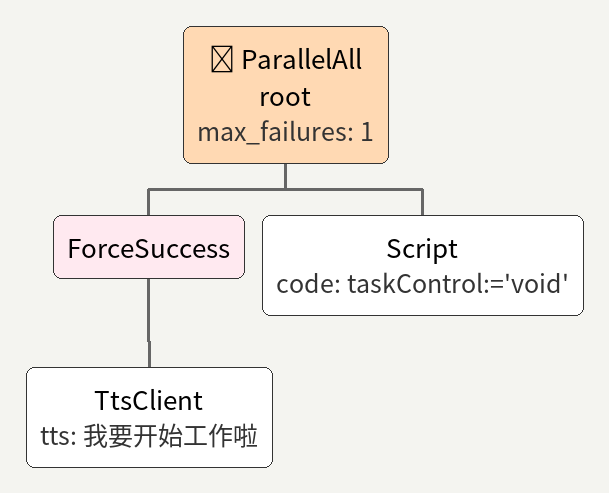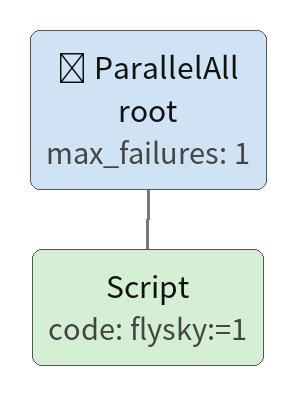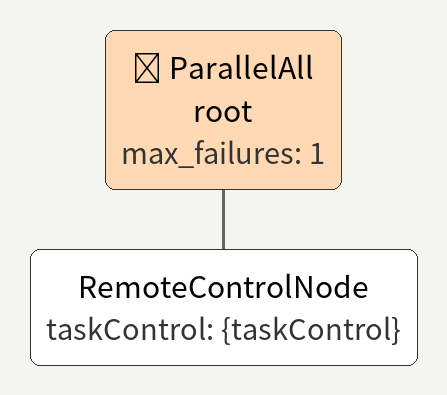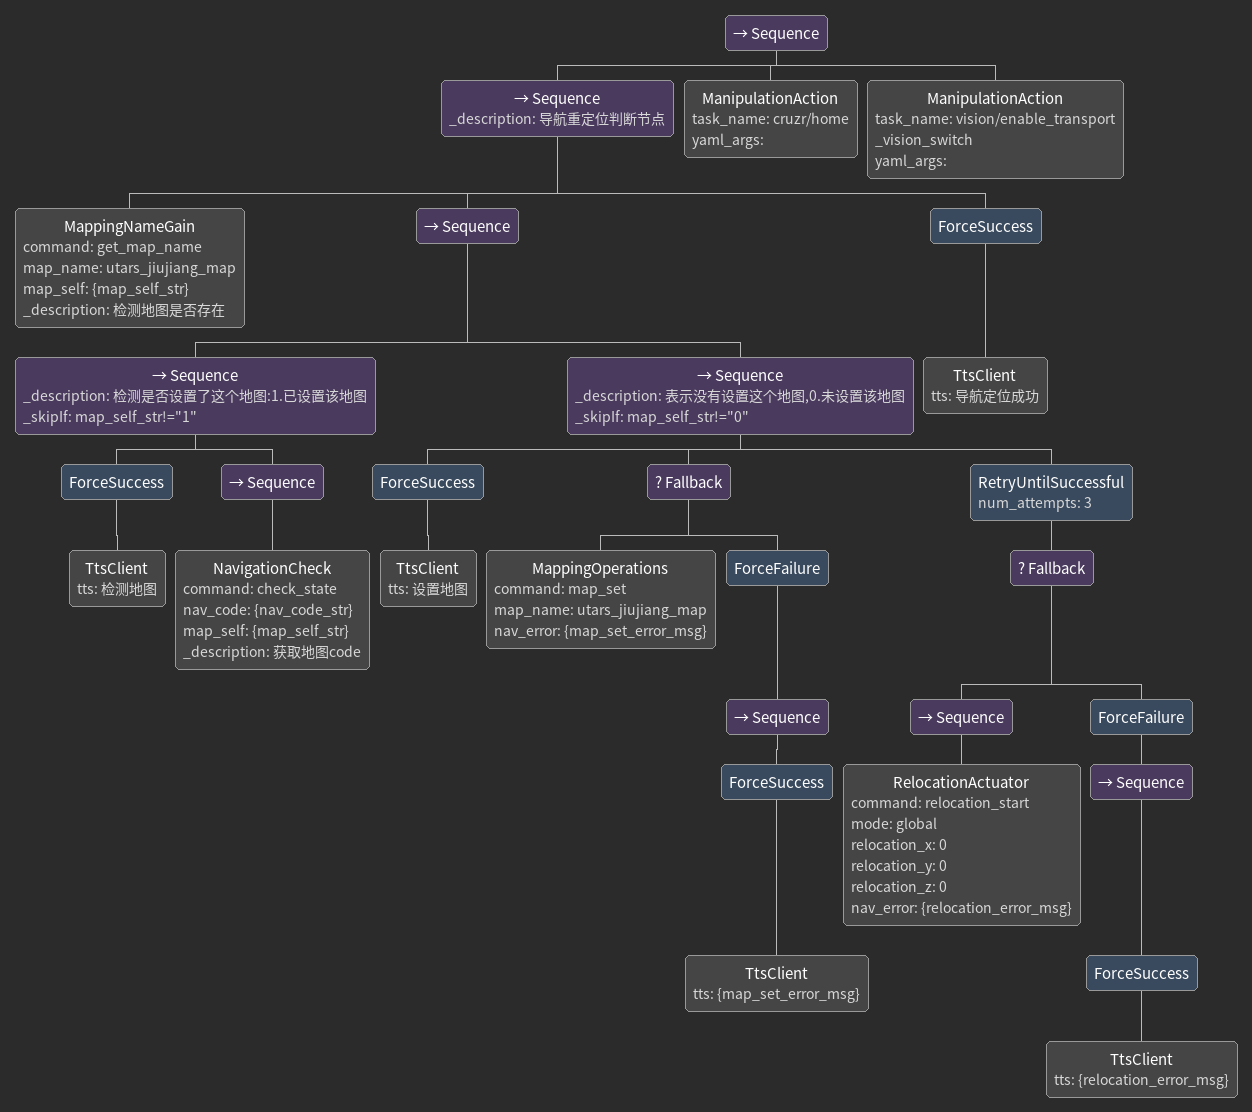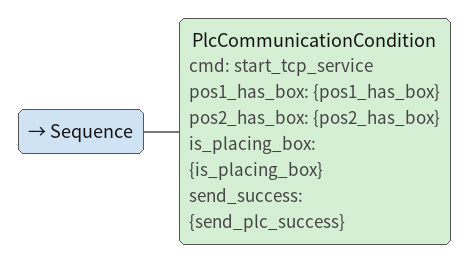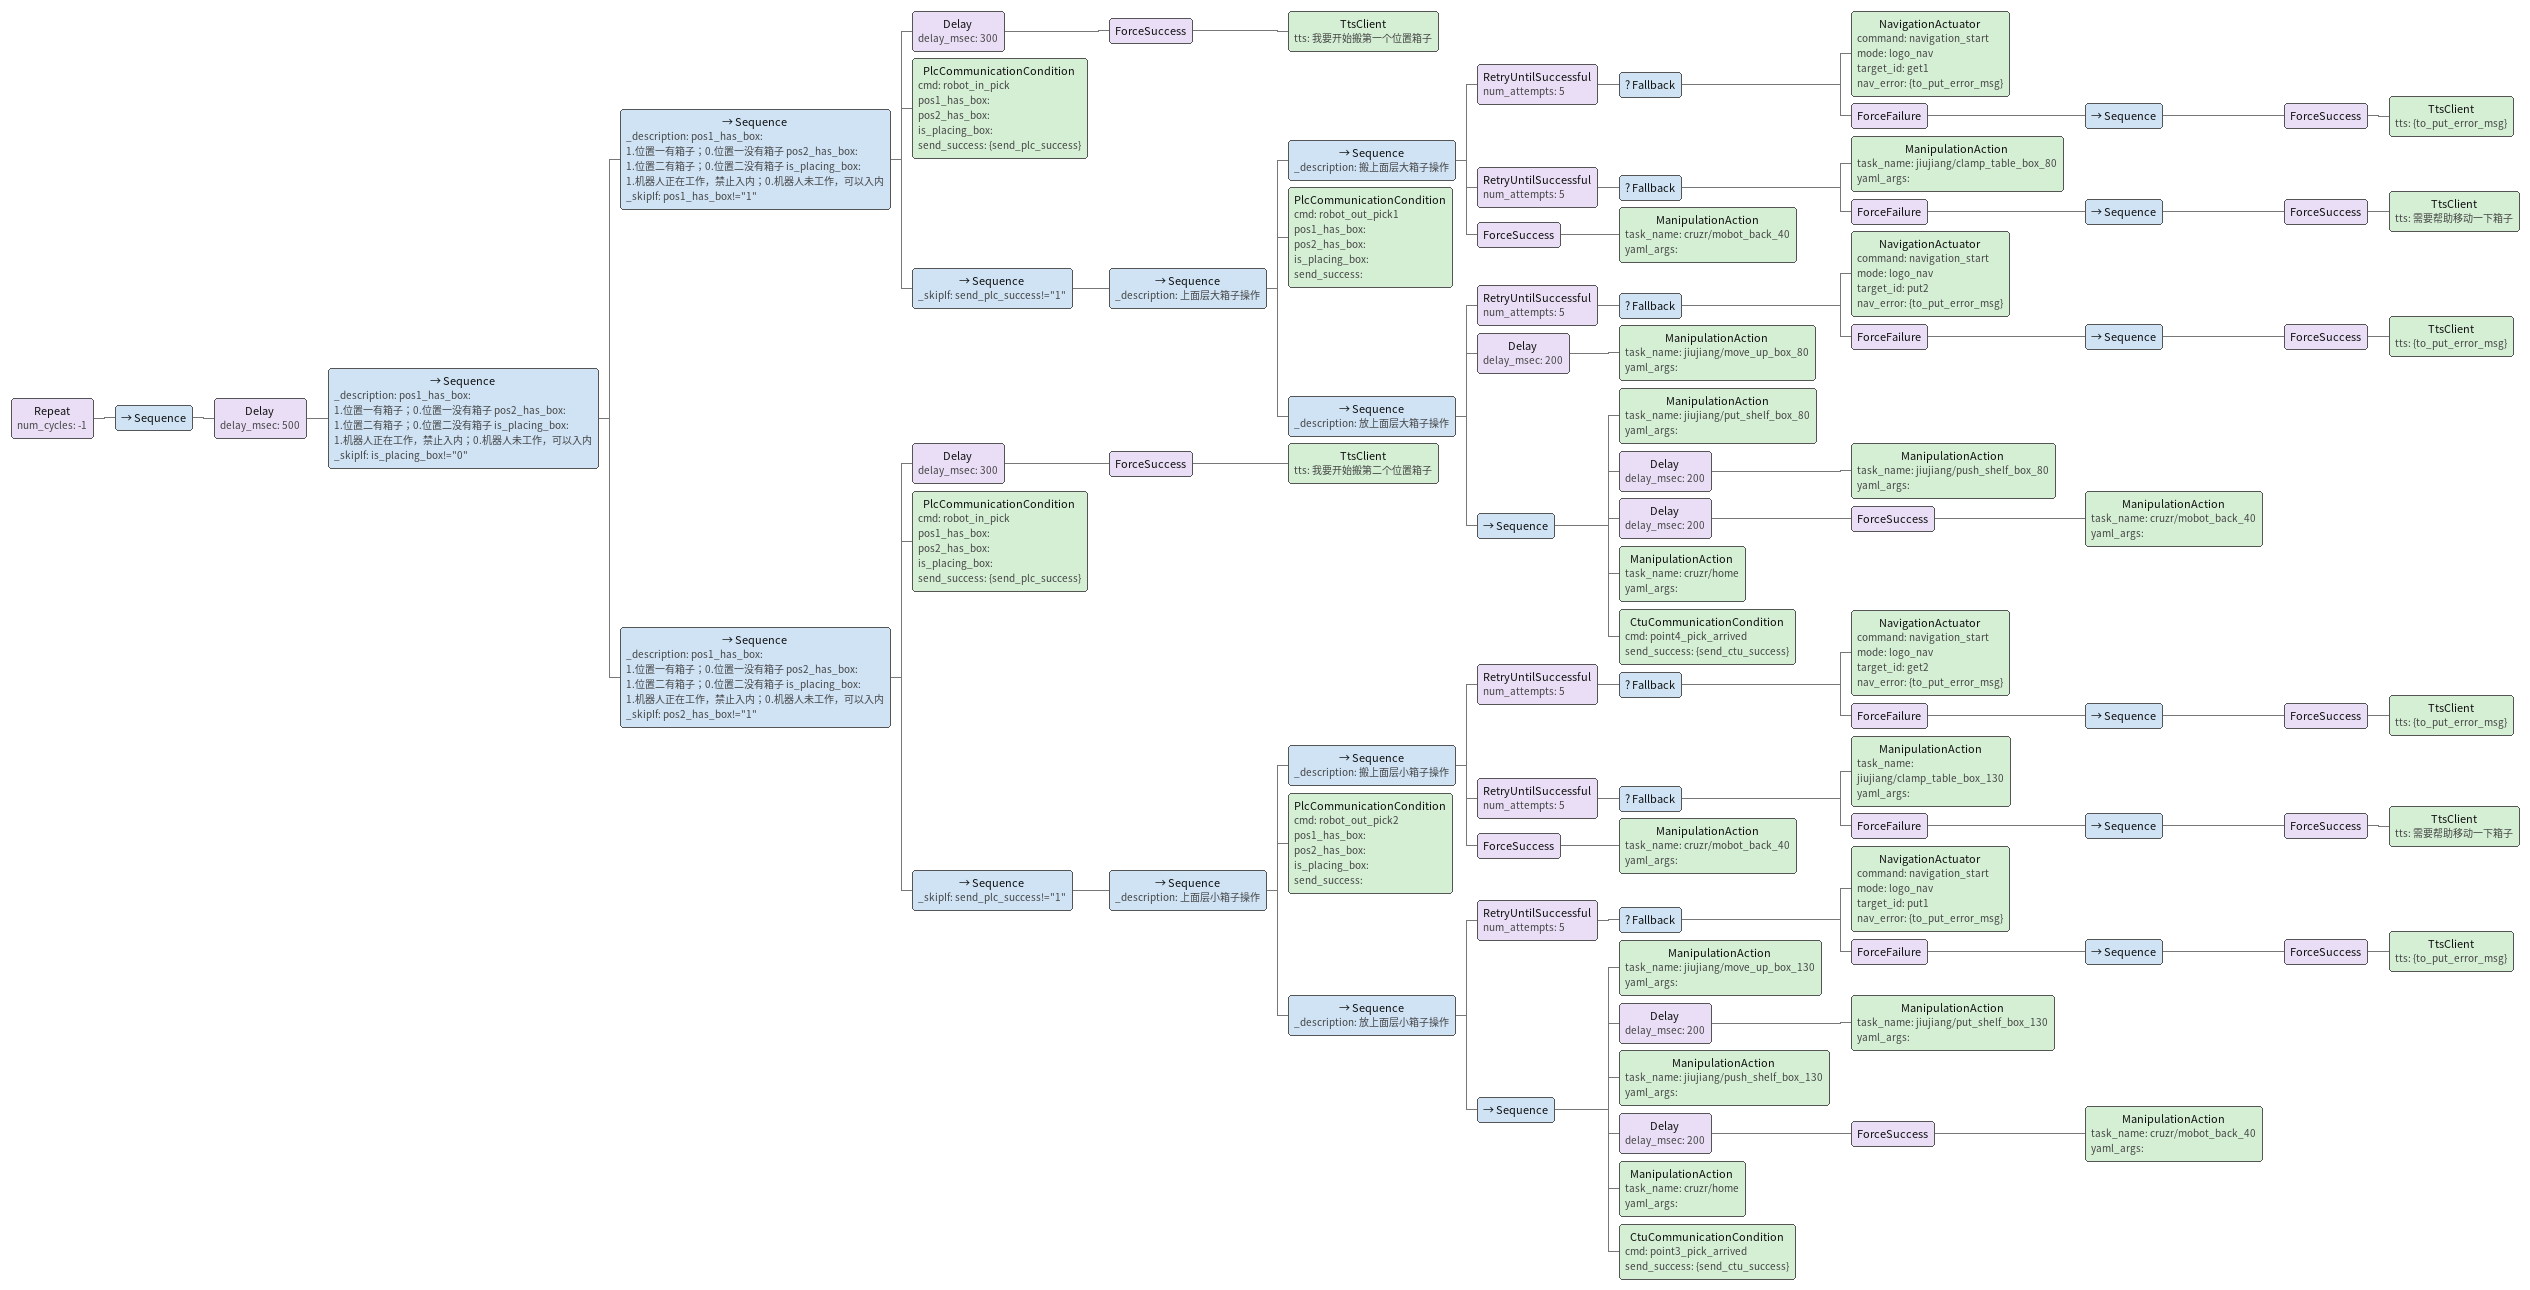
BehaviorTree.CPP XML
<ParallelAll name="root" max_failures="1">
  <ForceSuccess>
    <TtsClient tts="我要开始工作啦"/>
  </ForceSuccess>
  <Script code=" taskControl:='void'"/>
</ParallelAll>

<ParallelAll name="root" max_failures="1">
  <Script code=" flysky:=1"/>
</ParallelAll>

<ParallelAll name="root" max_failures="1">
  <RemoteControlNode taskControl="{taskControl}"/>
</ParallelAll>

<Sequence>
  <Sequence _description="导航重定位判断节点">
    <MappingNameGain command="get_map_name" map_name="utars_jiujiang_map" map_self="{map_self_str}" _description="检测地图是否存在"/>
    <Sequence>
      <Sequence _description="检测是否设置了这个地图:1.已设置该地图" _skipIf="map_self_str!=&quot;1&quot;">
        <ForceSuccess>
          <TtsClient tts="检测地图"/>
        </ForceSuccess>
        <Sequence>
          <NavigationCheck command="check_state" nav_code="{nav_code_str}" map_self="{map_self_str}" _description="获取地图code"/>
        </Sequence>
      </Sequence>
      <Sequence _description="表示没有设置这个地图,0.未设置该地图" _skipIf="map_self_str!=&quot;0&quot;">
        <ForceSuccess>
          <TtsClient tts="设置地图"/>
        </ForceSuccess>
        <Fallback>
          <MappingOperations command="map_set" map_name="utars_jiujiang_map" nav_error="{map_set_error_msg}"/>
          <ForceFailure>
            <Sequence>
              <ForceSuccess>
                <TtsClient tts="{map_set_error_msg}"/>
              </ForceSuccess>
            </Sequence>
          </ForceFailure>
        </Fallback>
        <RetryUntilSuccessful num_attempts="3">
          <Fallback>
            <Sequence>
              <RelocationActuator command="relocation_start" mode="global" relocation_x="0" relocation_y="0" relocation_z="0" nav_error="{relocation_error_msg}"/>
            </Sequence>
            <ForceFailure>
              <Sequence>
                <ForceSuccess>
                  <TtsClient tts="{relocation_error_msg}"/>
                </ForceSuccess>
              </Sequence>
            </ForceFailure>
          </Fallback>
        </RetryUntilSuccessful>
      </Sequence>
    </Sequence>
    <ForceSuccess>
      <TtsClient tts="导航定位成功"/>
    </ForceSuccess>
  </Sequence>
  <ManipulationAction task_name="cruzr/home" yaml_args=""/>
  <ManipulationAction task_name="vision/enable_transport_vision_switch" yaml_args=""/>
</Sequence>

<Sequence>
  <PlcCommunicationCondition cmd="start_tcp_service" pos1_has_box="{pos1_has_box}" pos2_has_box="{pos2_has_box}" is_placing_box="{is_placing_box}" send_success="{send_plc_success}"/>
</Sequence>

<Repeat num_cycles="-1">
              <Sequence>
                <Delay delay_msec="500">
                  <Sequence _description="pos1_has_box: 1.位置一有箱子；0.位置一没有箱子
pos2_has_box: 1.位置二有箱子；0.位置二没有箱子
is_placing_box: 1.机器人正在工作，禁止入内；0.机器人未工作，可以入内" _skipIf="is_placing_box!=&quot;0&quot;">
                    <Sequence _description="pos1_has_box: 1.位置一有箱子；0.位置一没有箱子
pos2_has_box: 1.位置二有箱子；0.位置二没有箱子
is_placing_box: 1.机器人正在工作，禁止入内；0.机器人未工作，可以入内" _skipIf="pos1_has_box!=&quot;1&quot;">
                      <Delay delay_msec="300">
                        <ForceSuccess>
                          <TtsClient tts="我要开始搬第一个位置箱子"/>
                        </ForceSuccess>
                      </Delay>
                      <PlcCommunicationCondition cmd="robot_in_pick" pos1_has_box="" pos2_has_box="" is_placing_box="" send_success="{send_plc_success}"/>
                      <Sequence _skipIf="send_plc_success!=&quot;1&quot;">
                        <Sequence _description="上面层大箱子操作">
                          <Sequence _description="搬上面层大箱子操作">
                            <RetryUntilSuccessful num_attempts="5">
                              <Fallback>
                                <NavigationActuator command="navigation_start" mode="logo_nav" target_id="get1" nav_error="{to_put_error_msg}"/>
                                <ForceFailure>
                                  <Sequence>
                                    <ForceSuccess>
                                      <TtsClient tts="{to_put_error_msg}"/>
                                    </ForceSuccess>
                                  </Sequence>
                                </ForceFailure>
                              </Fallback>
                            </RetryUntilSuccessful>

                            <RetryUntilSuccessful num_attempts="5">
                              <Fallback>
                                <ManipulationAction task_name="jiujiang/clamp_table_box_80" yaml_args=""/>
                                <ForceFailure>
                                  <Sequence>
                                    <ForceSuccess>
                                      <TtsClient tts="需要帮助移动一下箱子"/>
                                    </ForceSuccess>
                                  </Sequence>
                                </ForceFailure>
                              </Fallback>
                            </RetryUntilSuccessful>

                            <ForceSuccess>
                              <ManipulationAction task_name="cruzr/mobot_back_40" yaml_args=""/>
                            </ForceSuccess>
                          </Sequence>
                          <PlcCommunicationCondition cmd="robot_out_pick1" pos1_has_box="" pos2_has_box="" is_placing_box="" send_success=""/>
                          <Sequence _description="放上面层大箱子操作">
                            <RetryUntilSuccessful num_attempts="5">
                              <Fallback>
                                <NavigationActuator command="navigation_start" mode="logo_nav" target_id="put2" nav_error="{to_put_error_msg}"/>
                                <ForceFailure>
                                  <Sequence>
                                    <ForceSuccess>
                                      <TtsClient tts="{to_put_error_msg}"/>
                                    </ForceSuccess>
                                  </Sequence>
                                </ForceFailure>
                              </Fallback>
                            </RetryUntilSuccessful>
                            <Delay delay_msec="200">
                              <ManipulationAction task_name="jiujiang/move_up_box_80" yaml_args=""/>
                            </Delay>
                            <Sequence>
                              <ManipulationAction task_name="jiujiang/put_shelf_box_80" yaml_args=""/>
                              <Delay delay_msec="200">
                                <ManipulationAction task_name="jiujiang/push_shelf_box_80" yaml_args=""/>
                              </Delay>
                              <Delay delay_msec="200">
                                <ForceSuccess>
                                  <ManipulationAction task_name="cruzr/mobot_back_40" yaml_args=""/>
                                </ForceSuccess>
                              </Delay>
                              <ManipulationAction task_name="cruzr/home" yaml_args=""/>
                              <CtuCommunicationCondition cmd="point4_pick_arrived" send_success="{send_ctu_success}"/>
                            </Sequence>
                          </Sequence>
                        </Sequence>
                      </Sequence>
                    </Sequence>
                    <Sequence _description="pos1_has_box: 1.位置一有箱子；0.位置一没有箱子
pos2_has_box: 1.位置二有箱子；0.位置二没有箱子
is_placing_box: 1.机器人正在工作，禁止入内；0.机器人未工作，可以入内" _skipIf="pos2_has_box!=&quot;1&quot;">
                      <Delay delay_msec="300">
                        <ForceSuccess>
                          <TtsClient tts="我要开始搬第二个位置箱子"/>
                        </ForceSuccess>
                      </Delay>
                      <PlcCommunicationCondition cmd="robot_in_pick" pos1_has_box="" pos2_has_box="" is_placing_box="" send_success="{send_plc_success}"/>
                      <Sequence _skipIf="send_plc_success!=&quot;1&quot;">
                        <Sequence _description="上面层小箱子操作">
                          <Sequence _description="搬上面层小箱子操作">
                            <RetryUntilSuccessful num_attempts="5">
                              <Fallback>
                                <NavigationActuator command="navigation_start" mode="logo_nav" target_id="get2" nav_error="{to_put_error_msg}"/>
                                <ForceFailure>
                                  <Sequence>
                                    <ForceSuccess>
                                      <TtsClient tts="{to_put_error_msg}"/>
                                    </ForceSuccess>
                                  </Sequence>
                                </ForceFailure>
                              </Fallback>
                            </RetryUntilSuccessful>

                            <RetryUntilSuccessful num_attempts="5">
                              <Fallback>
                                <ManipulationAction task_name="jiujiang/clamp_table_box_130" yaml_args=""/>
                                <ForceFailure>
                                  <Sequence>
                                    <ForceSuccess>
                                      <TtsClient tts="需要帮助移动一下箱子"/>
                                    </ForceSuccess>
                                  </Sequence>
                                </ForceFailure>
                              </Fallback>
                            </RetryUntilSuccessful>

                            <ForceSuccess>
                              <ManipulationAction task_name="cruzr/mobot_back_40" yaml_args=""/>
                            </ForceSuccess>
                          </Sequence>
                          <PlcCommunicationCondition cmd="robot_out_pick2" pos1_has_box="" pos2_has_box="" is_placing_box="" send_success=""/>
                          <Sequence _description="放上面层小箱子操作">
                            <RetryUntilSuccessful num_attempts="5">
                              <Fallback>
                                <NavigationActuator command="navigation_start" mode="logo_nav" target_id="put1" nav_error="{to_put_error_msg}"/>
                                <ForceFailure>
                                  <Sequence>
                                    <ForceSuccess>
                                      <TtsClient tts="{to_put_error_msg}"/>
                                    </ForceSuccess>
                                  </Sequence>
                                </ForceFailure>
                              </Fallback>
                            </RetryUntilSuccessful>
                            <Sequence>
                              <ManipulationAction task_name="jiujiang/move_up_box_130" yaml_args=""/>
                              <Delay delay_msec="200">
                                <ManipulationAction task_name="jiujiang/put_shelf_box_130" yaml_args=""/>
                              </Delay>
                              <ManipulationAction task_name="jiujiang/push_shelf_box_130" yaml_args=""/>
                              <Delay delay_msec="200">
                                <ForceSuccess>
                                  <ManipulationAction task_name="cruzr/mobot_back_40" yaml_args=""/>
                                </ForceSuccess>
                              </Delay>
                              <ManipulationAction task_name="cruzr/home" yaml_args=""/>
                              <CtuCommunicationCondition cmd="point3_pick_arrived" send_success="{send_ctu_success}"/>
                            </Sequence>
                          </Sequence>
                        </Sequence>
                      </Sequence>
                    </Sequence>
                  </Sequence>
                </Delay>
              </Sequence>
            </Repeat>
